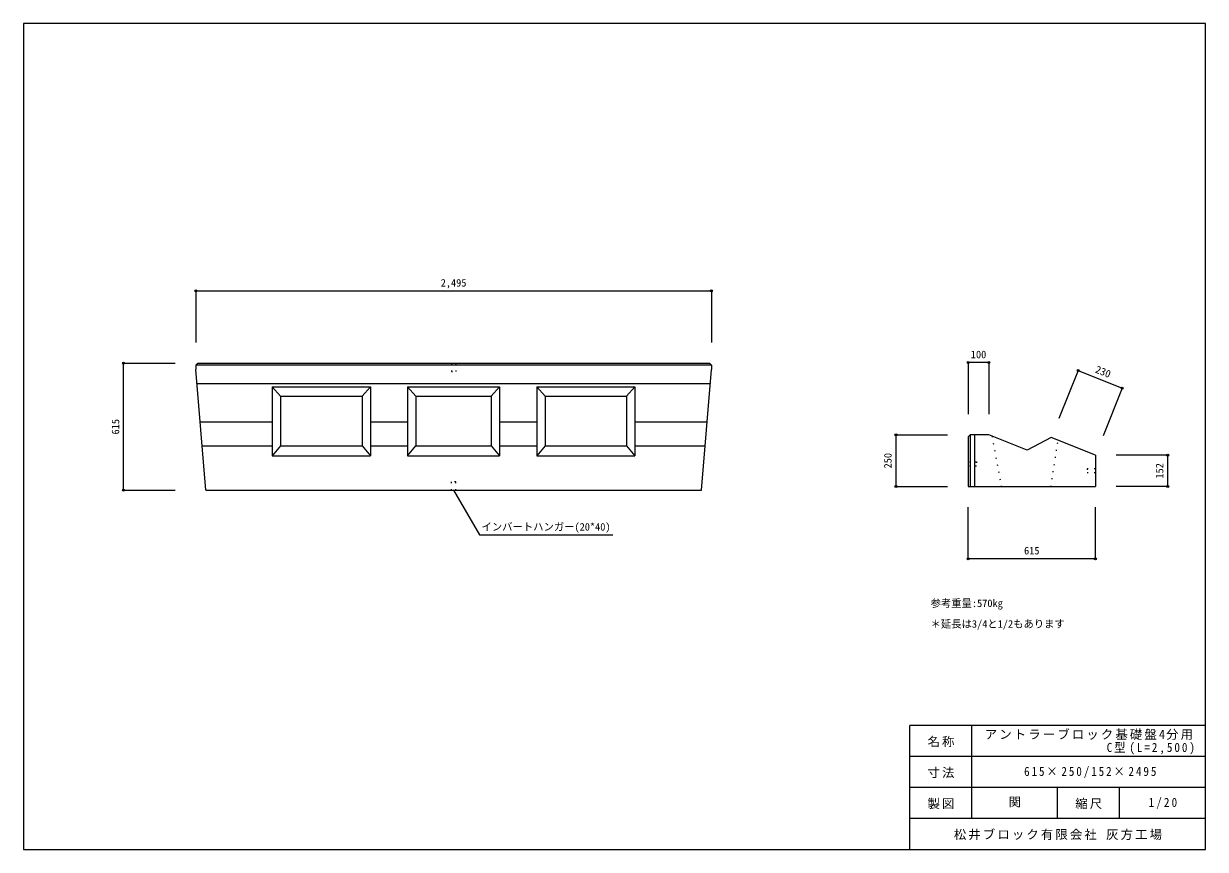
# Model space of a CAD drawing. Units: millimetres, scale not verified. Extents: x 110 to 5830, y 100 to 4099.
import ezdxf
from ezdxf.enums import TextEntityAlignment as Align

# ---------------------------------------------------------------- set-up
doc = ezdxf.new("R2010")
doc.units = ezdxf.units.MM
doc.header["$LTSCALE"] = 20
doc.header["$PDMODE"] = 32
doc.header["$PDSIZE"] = 10
doc.linetypes.add('DOTTED', pattern=[1.75, 0.25, -1.5])
for name, color, linetype, lineweight in [('_0-0_', 7, 'Continuous', 18), ('_0-1_', 7, 'Continuous', 18), ('_0-2_', 4, 'Continuous', 9)]:
    doc.layers.add(name, color=color, linetype=linetype, lineweight=lineweight)
doc.styles.add('ＭＳ ゴシック', font='')
doc.styles.get('ＭＳ ゴシック').set_extended_font_data('MS Gothic')

msp = doc.modelspace()

# ---------------------------------------------------------------- linework, layer by layer
at = {"layer": '_0-0_'}
for p, q in [((110, 4099), (110, 100)), ((5830, 4099), (110, 4099)), ((5830, 100), (5830, 4099)), ((5830, 700), (4400, 700)), ((4400, 100), (4400, 700)), ((4700, 250), (4700, 700)), ((5830, 550), (4400, 550)), ((5830, 400), (4400, 400)), ((5115, 250), (5115, 400)), ((5415, 250), (5415, 400)), ((5830, 250), (4400, 250)), ((110, 100), (5830, 100))]:
    msp.add_line(p, q, dxfattribs=at)
at = {"layer": '_0-1_'}
for p, q in [((952.78, 2454.5), (943.78, 2445.5)), ((3438.78, 2445.5), (943.78, 2445.5)), ((943.78, 2445.5), (943.78, 2424.5)), ((991.3, 1839.2), (943.78, 2424.5)), ((952.78, 2454.5), (3429.78, 2454.5)), ((3391.25, 1839.2), (3438.78, 2424.5)), ((3429.78, 2454.5), (3438.78, 2445.5)), ((3438.78, 2445.5), (3438.78, 2424.5)), ((3433.1, 2354.5), (949.46, 2354.5)), ((1313.78, 2339.5), (1788.78, 2339.5)), ((1313.78, 2339.5), (1313.78, 2006.5)), ((1313.78, 2339.5), (1353.78, 2294.5)), ((1353.78, 2294.5), (1748.78, 2294.5)), ((1353.78, 2294.5), (1353.78, 2054.5)), ((1748.78, 2294.5), (1788.78, 2339.5)), ((1748.78, 2294.5), (1748.78, 2054.5)), ((1788.78, 2339.5), (1788.78, 2006.5)), ((1968.78, 2339.5), (2008.78, 2294.5)), ((1968.78, 2339.5), (1968.78, 2006.5)), ((1968.78, 2339.5), (2413.78, 2339.5)), ((2008.78, 2294.5), (2008.78, 2054.5)), ((2008.78, 2294.5), (2373.78, 2294.5)), ((2373.78, 2294.5), (2413.78, 2339.5)), ((2373.78, 2294.5), (2373.78, 2054.5)), ((2413.78, 2339.5), (2413.78, 2006.5)), ((2593.78, 2339.5), (2633.78, 2294.5)), ((2593.78, 2339.5), (2593.78, 2006.5)), ((2593.78, 2339.5), (3068.78, 2339.5)), ((2633.78, 2294.5), (3028.78, 2294.5)), ((2633.78, 2294.5), (2633.78, 2054.5)), ((3028.78, 2294.5), (3068.78, 2339.5)), ((3028.78, 2294.5), (3028.78, 2054.5)), ((3068.78, 2339.5), (3068.78, 2006.5)), ((1313.78, 2168.8), (964.54, 2168.8)), ((1968.78, 2168.8), (1788.78, 2168.8)), ((2593.78, 2168.8), (2413.78, 2168.8)), ((3418.02, 2168.8), (3068.78, 2168.8)), ((4682.26, 2098.5), (4691.26, 2107.5)), ((4682.26, 2098.5), (4682.26, 1857.5)), ((4782.26, 2107.5), (4691.26, 2107.5)), ((4691.26, 2107.5), (4691.26, 1857.5)), ((4712.26, 2107.5), (4712.26, 1857.5)), ((4967.95, 2033.22), (4782.26, 2107.5)), ((5084.01, 2094.5), (4967.95, 2033.22)), ((5297.56, 2009.08), (5084.01, 2094.5)), ((1313.78, 2052.75), (973.96, 2052.75)), ((1353.78, 2054.5), (1313.78, 2006.5)), ((1313.78, 2006.5), (1788.78, 2006.5)), ((1353.78, 2054.5), (1748.78, 2054.5)), ((1748.78, 2054.5), (1788.78, 2006.5)), ((1968.78, 2052.75), (1788.78, 2052.75)), ((1968.78, 2006.5), (2008.78, 2054.5)), ((1968.78, 2006.5), (2413.78, 2006.5)), ((2008.78, 2054.5), (2373.78, 2054.5)), ((2373.78, 2054.5), (2413.78, 2006.5)), ((2593.78, 2052.75), (2413.78, 2052.75)), ((2633.78, 2054.5), (2593.78, 2006.5)), ((2593.78, 2006.5), (3068.78, 2006.5)), ((2633.78, 2054.5), (3028.78, 2054.5)), ((3028.78, 2054.5), (3068.78, 2006.5)), ((3408.59, 2052.75), (3068.78, 2052.75)), ((5297.56, 2009.08), (5297.56, 1857.5)), ((991.3, 1839.2), (3391.25, 1839.2)), ((4682.26, 1857.5), (5297.56, 1857.5))]:
    msp.add_line(p, q, dxfattribs=at)
at = {"layer": '_0-1_', "linetype": 'DOTTED'}
for p, q in [((2181.28, 2454.5), (2181.28, 2414.5)), ((2181.28, 2414.5), (2201.28, 2414.5)), ((2201.28, 2454.5), (2201.28, 2414.5)), ((4797.26, 2101.5), (4842.26, 1857.5)), ((5082.26, 1857.5), (5117.26, 2081.2)), ((4682.26, 1977.5), (4722.26, 1977.5)), ((4682.26, 1957.5), (4722.26, 1957.5)), ((4722.26, 1977.5), (4722.26, 1957.5)), ((5297.56, 1943.29), (5257.56, 1943.29)), ((5257.56, 1943.29), (5257.56, 1923.29)), ((5297.56, 1923.29), (5257.56, 1923.29)), ((2201.28, 1879.2), (2181.28, 1879.2)), ((2181.28, 1839.2), (2181.28, 1879.2)), ((2201.28, 1839.2), (2201.28, 1879.2))]:
    msp.add_line(p, q, dxfattribs=at)
at = {"layer": '_0-2_'}
for p, q in [((943.78, 2804.5), (3438.78, 2804.5)), ((943.78, 2804.5), (943.78, 2554.5)), ((3438.78, 2804.5), (3438.78, 2554.5)), ((593.78, 1839.2), (593.78, 2454.5)), ((593.78, 2454.5), (843.78, 2454.5)), ((4782.26, 2457.5), (4682.26, 2457.5)), ((4682.26, 2457.5), (4682.26, 2207.5)), ((4782.26, 2457.5), (4782.26, 2207.5)), ((5214, 2419.47), (5121.15, 2187.35)), ((5214, 2419.47), (5427.55, 2334.05)), ((5427.55, 2334.05), (5334.7, 2101.93)), ((4332.26, 2107.5), (4332.26, 1857.5)), ((4332.26, 2107.5), (4582.26, 2107.5)), ((5647.56, 2009.08), (5397.56, 2009.08)), ((5647.56, 1857.5), (5647.56, 2009.08)), ((593.78, 1839.2), (843.78, 1839.2)), ((4332.26, 1857.5), (4582.26, 1857.5)), ((5647.56, 1857.5), (5397.56, 1857.5)), ((4682.26, 1507.5), (4682.26, 1757.5)), ((5297.56, 1507.5), (5297.56, 1757.5)), ((5297.56, 1507.5), (4682.26, 1507.5))]:
    msp.add_line(p, q, dxfattribs=at)
at = {"layer": '_0-2_', "color": 7, "lineweight": 18}
for p, q in [((2191.28, 1839.2), (2316.28, 1622.69)), ((2316.28, 1622.69), (2961.28, 1622.69))]:
    msp.add_line(p, q, dxfattribs=at)
at = {"layer": '_0-2_'}
for p in [(943.78, 2804.5), (3438.78, 2804.5), (4682.26, 2457.5), (4782.26, 2457.5), (593.78, 2454.5), (5214, 2419.47), (5427.55, 2334.05), (4332.26, 2107.5), (5647.56, 2009.08), (593.78, 1839.2), (4332.26, 1857.5), (5647.56, 1857.5), (4682.26, 1507.5), (5297.56, 1507.5)]:
    msp.add_point(p, dxfattribs=at)

# ---------------------------------------------------------------- texts
at = {"layer": '_0-0_', "color": 4, "style": 'ＭＳ ゴシック'}
for s, p in [('参考重量:570㎏', (4500, 1262.5)), ('＊延長は3/4と1/2もあります', (4500, 1162.5))]:
    msp.add_text(s, height=36.66, dxfattribs=at).set_placement(p, align=Align.BOTTOM_LEFT)
at = {"layer": '_0-0_', "style": 'ＭＳ ゴシック'}
msp.add_text('関', height=43.99, dxfattribs=at).set_placement((4877.5, 295), align=Align.BOTTOM_LEFT)
at = {"layer": '_0-0_', "char_height": 43.99, "attachment_point": 7, "style": 'ＭＳ ゴシック'}
for s, insert in [('\\T1.17;アントラーブロック基礎盤4分用', (4762.5, 630)), ('\\T1.17;名称', (4485, 595)), ('\\T1.35;\\W0.9;C型(L=2,500)', (5352.5, 560)), ('\\T1.17;寸法', (4485, 445)), ('\\T1.34;\\W0.9;615×250/152×2495', (4952.5, 445)), ('\\T1.17;製図', (4485, 295)), ('\\T1.17;縮尺', (5200, 295)), ('\\T1.38;\\W0.9;1/20', (5555, 295)), ('\\T1.17;松井ブロック有限会社\\~灰方工場', (4612.5, 145))]:
    msp.add_mtext(s, dxfattribs=dict(at, insert=insert))
at = {"layer": '_0-2_', "style": 'ＭＳ ゴシック'}
for s, p in [('2,495', (2128.78, 2814.5)), ('100', (4694.76, 2467.5)), ('インバートハンガー(20*40)', (2326.28, 1632.69)), ('615', (4952.41, 1517.5))]:
    msp.add_text(s, height=36.66, dxfattribs=at).set_placement(p, align=Align.BOTTOM_LEFT)
for s, rotation, p in [('230', 338.199, (5289.67, 2399.97)), ('615', 90, (583.78, 2109.35)), ('250', 90, (4322.26, 1945)), ('152', 90, (5637.56, 1895.79))]:
    msp.add_text(s, height=36.66, rotation=rotation, dxfattribs=at).set_placement(p, align=Align.BOTTOM_LEFT)

doc.saveas('drawing.dxf')
